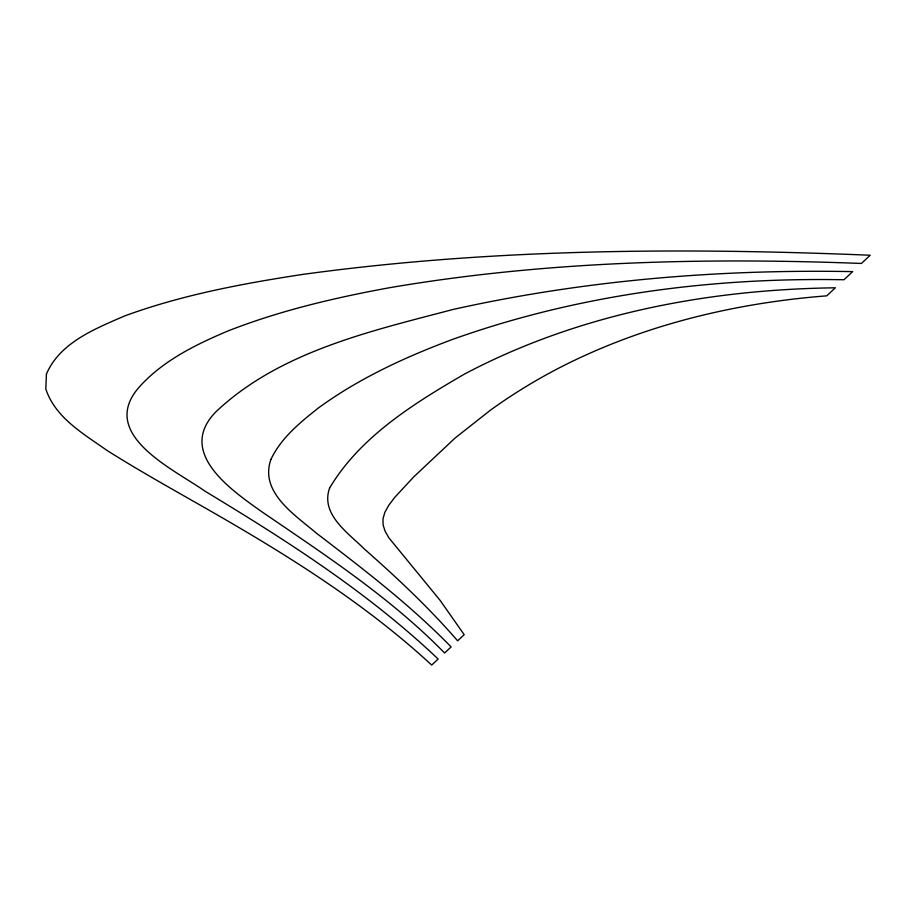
<?xml version="1.0" encoding="UTF-8"?>
<svg xmlns="http://www.w3.org/2000/svg" width="916" height="916" viewBox="0 0 916 916"><rect width="100%" height="100%" fill="white"/><g stroke="black" fill="none" stroke-linecap="round" stroke-linejoin="round"><path stroke-width="1.37" d="M46.441 373.98L45.8 388.934C55.303 417.856 83.677 433.909 107.126 450.512C136.759 469.21 167.307 486.373 197.742 503.72C280.136 550.573 361.774 600.495 431.699 665.062L438.134 659.039C368.392 592.755 287.006 540.726 204.978 491.171C173.674 469.061 97.027 434.287 139.598 386.655C163.288 360.457 195.669 344.656 227.683 331.077C279.941 310.558 334.798 297.734 389.907 287.647C545.467 261.152 704.015 257.442 861.418 263.453L870.2 255.243C681.057 247.389 490.736 248.648 302.898 274.388C242.454 283.605 181.929 294.918 124.37 316.043C94.943 328.924 60.135 342.412 46.441 373.98M270.918 459.408C259.251 492.384 295.192 515.032 316.467 533.226C363.148 568.916 410.013 604.743 451.107 646.925L444.603 653.005C390.731 597.93 326.016 555.6 262.732 512.376C232.069 490.632 175.746 452.722 215.924 411.799C279.678 351.458 370.957 331.1 453.34 309.39C584.225 280.296 718.739 269.109 852.682 271.628L843.991 279.746C711.423 277.296 577.561 294.7 452.39 339.47C405.307 357.057 359.106 378.274 318.356 408.009C300.093 422.471 281.109 437.905 270.918 459.408M329.6 488.068C320.199 514.3 348.217 532.906 364.167 548.821C396.96 577.767 428.986 607.709 457.634 640.822L464.194 634.685L440.104 600.358L388.796 537.726L385.075 531.143L383.106 524.937L382.991 518.788L384.835 512.376L388.728 505.346L394.762 497.342L413.689 476.938L455.057 438.066L490.335 410.254A287.853 150.27 -29.1 0 1 557.466 368.816C640.731 325.569 733.556 303.104 826.77 295.834L835.358 287.807C707.656 289.445 578.088 313.97 464.481 374.072C414.089 403.372 360.022 436.749 329.6 488.068"/></g></svg>
